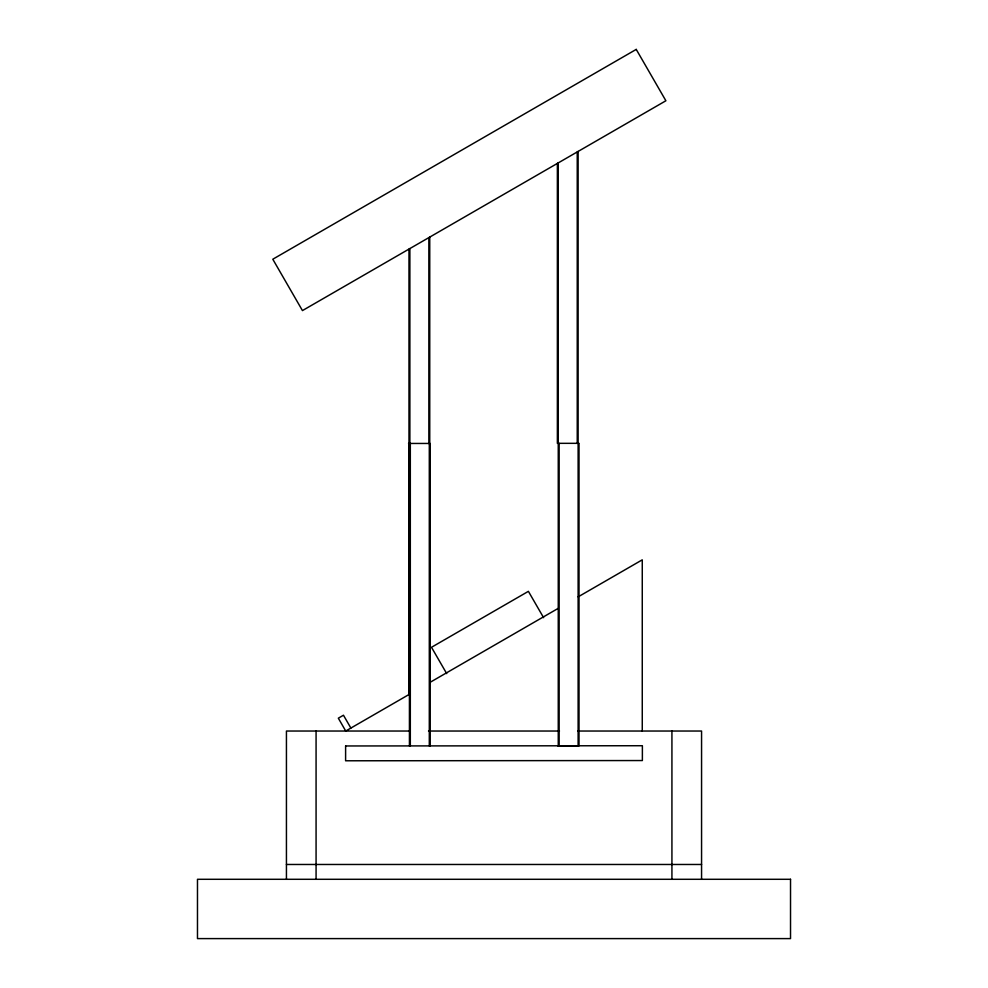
<?xml version="1.0" encoding="UTF-8"?>
<svg xmlns="http://www.w3.org/2000/svg" width="988" height="988" viewBox="0 0 988 988"><rect width="100%" height="100%" fill="white"/><g stroke="black" fill="none" stroke-linecap="round" stroke-linejoin="round"><path stroke-width="1.48" d="M408.983 694.984L408.983 249.087M578.128 151.423L578.128 745.792M409.847 694.021L345.738 731.034L338.328 718.19L343.466 715.226L350.876 728.07M429.891 682.449L558.109 608.423M578.153 596.851L642.262 559.838L642.262 731.034M578.573 443.328L557.368 443.328L557.368 163.415M408.538 443.451L429.743 443.451M410.267 731.034L286.434 731.034L286.434 879.295M428.533 731.034L559.467 731.034M577.733 731.034L701.566 731.034L701.566 879.295M557.812 745.792L578.573 745.792M286.434 864.475L701.566 864.475M543.598 617.673L528.395 591.343L431.497 647.288L446.7 673.618M671.926 731.034L671.926 879.295M579.017 443.328L579.017 745.792M577.239 151.942L577.239 443.328M559.146 443.328L559.146 745.792M558.257 162.897L558.257 745.792M430.188 443.451L430.188 745.903M429.743 237.095L429.743 682.634M429.298 443.451L429.298 745.903M428.854 237.614L428.854 443.451M410.316 443.451L410.316 745.903M409.872 248.568L409.872 443.451M409.427 443.451L409.427 745.903M316.074 731.034L316.074 879.295M345.615 745.965L345.602 760.785L642.373 760.55L642.385 745.73L345.615 745.965M636.235 49.4L272.799 259.227L302.452 310.59L665.887 100.764L636.235 49.4M790.524 879.295L197.477 879.295L197.477 938.6L790.524 938.6L790.524 879.295"/></g></svg>
